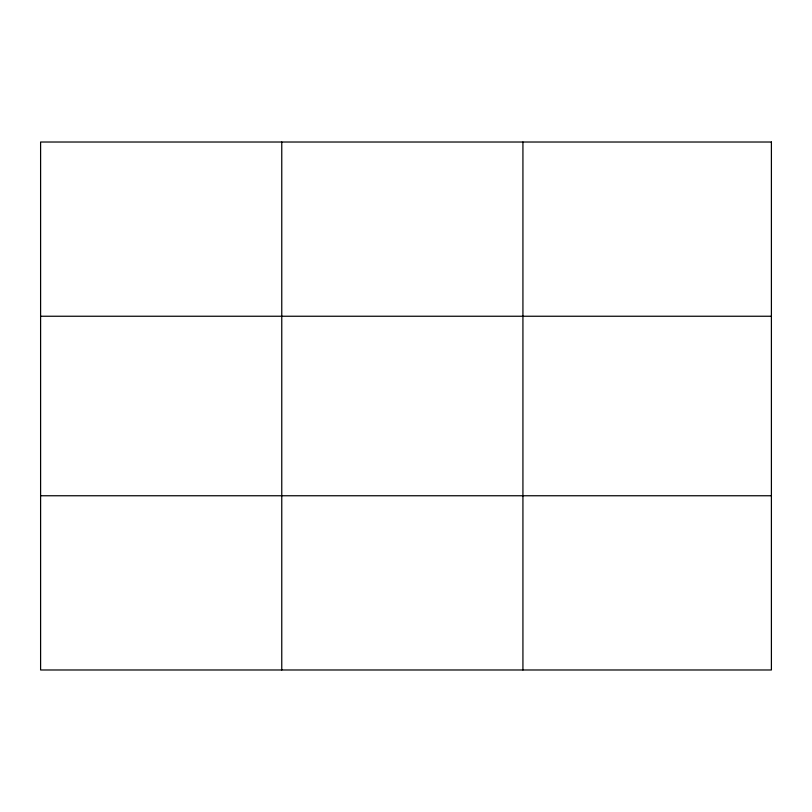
<?xml version="1.0" encoding="UTF-8"?>
<svg xmlns="http://www.w3.org/2000/svg" width="812" height="812" viewBox="0 0 812 812"><rect width="100%" height="100%" fill="white"/><g stroke="black" fill="none" stroke-linecap="round" stroke-linejoin="round"><path stroke-width="1.22" d="M281.764 669.981L281.764 142.019M522.928 669.981L522.928 142.019M40.6 316.244L771.4 316.244M40.6 495.756L771.4 495.756M771.4 142.019L771.4 669.981L40.6 669.981L40.6 142.019L771.4 142.019"/></g></svg>
